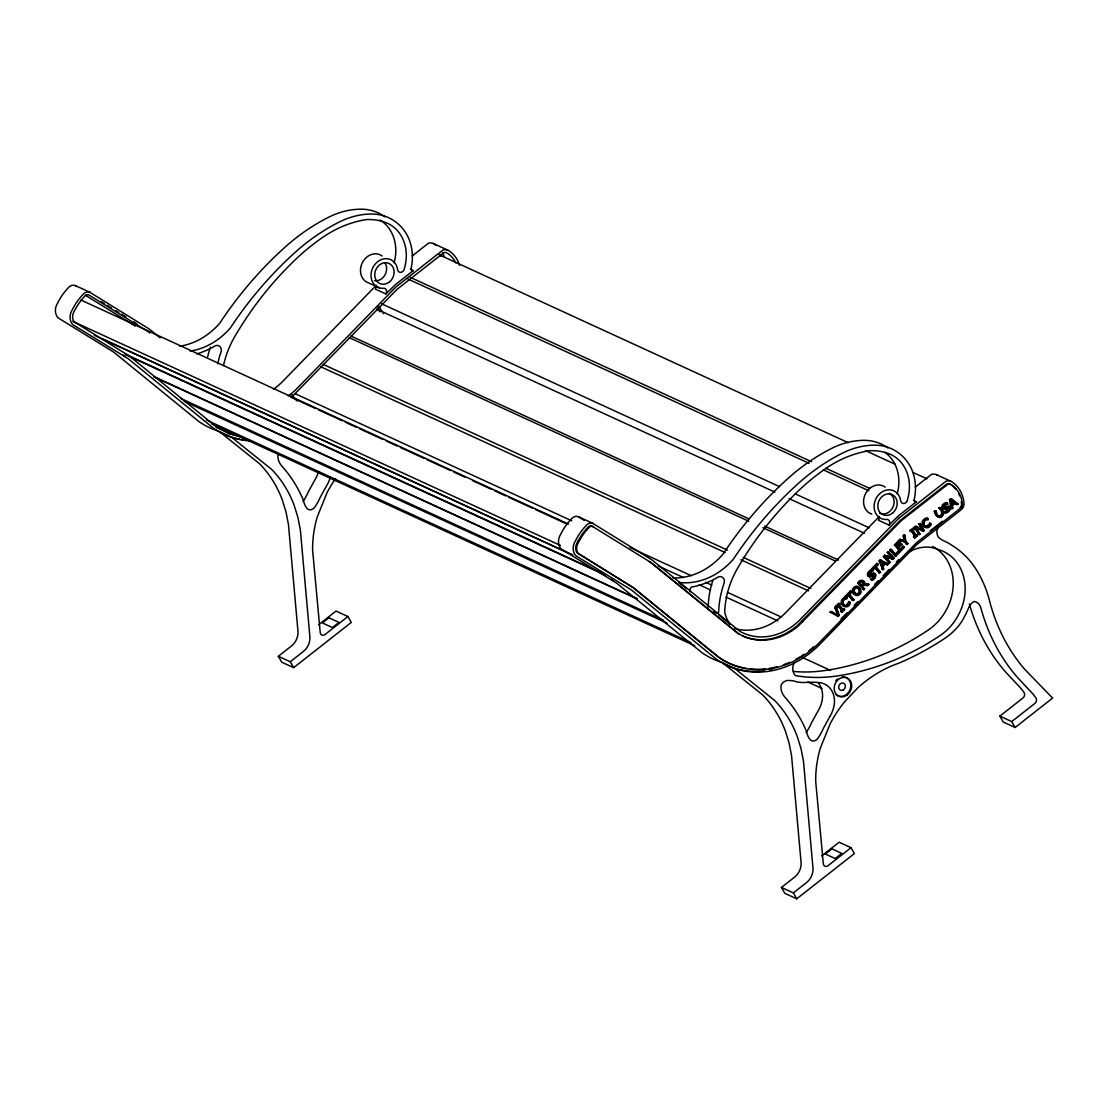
<?xml version="1.0" encoding="UTF-8"?>
<svg xmlns="http://www.w3.org/2000/svg" width="1108" height="1108" viewBox="0 0 1108 1108"><rect width="100%" height="100%" fill="white"/><g stroke="black" fill="none" stroke-linecap="round" stroke-linejoin="round"><path stroke-width="1.5" d="M860.113 583.487C862.163 579.069 865.86 584.027 862.01 585.786L859.185 583.071L861.096 585.356C863.991 584.595 862.647 579.235 860.154 582.06M873.838 573.071L876.04 574.983L875.223 577.891A7.798 6.62 -65.3 0 1 873.395 579.65L872.01 580.412L871.165 579.401L874.738 577.046L874.697 573.695L872.827 573.168L869.24 575.301M923.186 522.699L923.241 522.076A2.715 2.299 -65.3 0 1 923.407 521.48M949.334 506.647C933.005 511.273 956.079 500.816 949.182 511.148A7.798 6.62 -65.3 0 1 947.146 512.602L944.792 512.699C942.963 511.591 952.063 508.392 946.814 507.547M944.127 511.536C946.523 513.392 952.021 508.572 947.686 507.353M871.234 579.332C871.497 580.149 876.65 569.914 874.309 577.462A7.798 6.62 -65.3 0 1 872.481 579.221M935.235 510.663C937.16 521.411 946.301 513.544 938.684 507.976L940.512 507.672C948.974 514.029 937.603 523.835 935.249 511.799L934.335 511.384L936.163 511.093C938.074 521.84 947.215 513.96 939.598 508.392L938.684 507.976M850.376 602.849C849.13 602.046 844.795 610.66 843.05 602.212A2.715 2.299 -65.3 0 1 843.645 600.522A4.293 3.643 -65.3 0 1 845.279 599.096L846.858 598.597L846.055 597.641C836.498 600.439 847.26 613.209 850.376 602.849C847.855 598.943 847.481 608.278 843.604 604.816M863.409 583.75C865.403 579.165 858.783 579.221 857.8 583.224L863.755 589.719L864.572 588.874L862.564 586.451L863.714 585.259L867.772 585.536L868.838 584.428L863.409 583.75L868.838 584.428M864.323 584.179C866.317 579.581 859.697 579.636 858.714 583.639L857.8 583.224M928.269 526.48C923.837 530.427 919.529 521.73 924.114 519.209A6.108 5.194 -65.3 0 1 925.983 518.212L928.282 519.583L927.715 518.419C918.033 519.68 926.62 534.222 931.149 524.43L930.526 523.336C929.03 524.029 924.446 529.333 923.255 523.35M949.321 509.029L948.268 510.733A7.798 6.62 -65.3 0 1 946.925 511.785M578.321 540.566L576.866 543.225A9.03 7.673 -65.3 0 0 577.13 552.878L632.876 587.489L717.956 656.836A93.252 79.125 -65.3 0 0 746.654 668.484M853.423 589.151C856.969 581.866 865.39 592.226 858.354 595.19A3.601 3.061 -65.3 0 1 856.235 595.411L853.118 591.644L854.462 587.849M942.382 514.888C939.958 519.971 934.736 515.455 934.335 511.384M929.903 524.583L929.612 522.921M943.033 505.996L947.16 502.977C949.127 504.708 941.329 505.483 944.57 508.073M906.912 501.425L906.69 501.716A3.864 3.282 -65.3 0 1 900.652 500.774A15.221 12.908 -65.3 0 0 886.248 490.138A15.221 12.908 -65.3 0 0 874.101 507.049A15.221 12.908 -65.3 0 0 887.259 519.403A3.809 3.227 -65.3 0 1 888.948 525.081L898.699 515.622L916.413 501.73L913.408 500.345M848.437 604.428L847.163 605.785M830.003 612.225L831.789 611.727L830.003 612.225L838.188 616.394L839.282 615.259L836.485 606.838L834.726 607.295L838.147 615.079L834.726 607.295M836.748 606.339L837.551 605.508L842.482 610.757L838.465 605.924L837.662 606.769L836.235 605.716L838.659 603.195L839.573 603.611L839.282 605.079L843.299 609.912L839.365 605.854M853.271 600.661L848.825 595.301L846.637 597.586L845.127 596.45L850.321 591.021L851.844 592.157L849.642 594.442L854.088 599.816L852.357 600.245L848.797 595.952M879.738 573.044L875.292 567.684L873.104 569.969L871.594 568.833L876.802 563.404L878.312 564.54L876.109 566.839L880.555 572.199L878.824 572.628L875.265 568.335M882.854 569.803L879.143 560.967L880.223 559.831L881.137 560.246L880.057 561.382L882.854 569.803L883.685 568.93L882.882 566.604L885.541 563.834L887.55 564.9L888.408 564L880.223 559.831M885.597 556.784L890.112 562.227L889.35 563.03L883.395 556.521L884.655 555.205L892.342 557.823L887.314 552.435L888.076 551.632L894.031 558.141L893.02 559.194L884.683 556.368L893.02 559.194M889.71 549.928L891.441 549.499L895.887 554.859L894.973 554.443L898.034 551.244L898.948 551.659L899.544 552.38L895.666 556.438L889.71 549.928L895.666 556.438M897.799 547.283L899.668 549.54L902.895 546.161L904.405 547.31L900.361 551.521L894.419 545.025L898.463 540.801L899.377 541.23L899.973 541.951L896.746 545.316L898.117 546.978L897.203 546.563L900.43 543.183L901.94 544.333L898.713 547.698L897.799 547.283L901.344 543.612M898.948 540.288L899.862 539.347L905.679 541.009L907.895 543.682L907.078 544.527L904.017 541.521L898.948 540.288L904.931 541.951L907.078 544.527M903.782 540.316L903.228 535.829L904.1 534.915L905.014 535.344L905.679 541.009M838.368 604.649L840.086 604.234M835.64 607.71L836.485 606.838M836.235 605.716L837.149 606.145L839.573 603.611M845.127 596.45L846.041 596.866L851.249 591.437M871.594 568.833L872.508 569.263L877.716 563.82M883.395 556.521L884.309 556.936L885.569 555.62L892.342 557.823M888.228 552.85L888.99 552.061M890.624 550.357L891.441 549.499M894.419 545.025L895.333 545.441L899.377 541.23M899.876 540.704L900.776 539.762L904.71 540.732L907.895 543.682M904.1 534.915L904.765 540.593L904.142 536.244L905.014 535.344M870.528 571.409L871.913 570.869L871.123 569.914A7.908 6.703 -65.3 0 0 868.617 571.728C864.379 576.506 871.844 578.265 874.517 574.817M843.728 599.068A4.293 3.643 -65.3 0 1 844.365 598.68L845.944 598.182L844.365 597.558A6.108 5.194 -65.3 0 0 842.62 598.86C839.767 601.187 841.332 606.464 845.03 606.658M871.123 569.914C874.794 571.506 862.578 578.861 874.752 573.501M861.65 586.035L862.8 584.83L867.772 585.536M885.541 563.834L883.796 562.989L881.636 565.232L882.55 565.662L884.71 563.404L887.55 564.9M842.371 609.497L843.188 608.652L844.615 609.691L842.191 612.225L840.75 611.187L841.568 610.342M835.557 606.422L838.368 614.843L837.274 615.979L838.188 616.394M841.277 611.81L844.102 609.068M852.357 600.245L854.088 599.816M862.841 589.304L864.572 588.874M866.858 585.107L867.91 583.999M878.824 572.628L880.555 572.199M881.94 569.374L882.771 568.515L881.968 566.188M886.622 564.484L888.408 564M888.436 562.601L890.112 562.227M892.106 558.764L894.031 558.141M895.721 554.997L898.948 551.659M899.668 549.54L900.582 549.956L903.809 546.59M906.164 544.111L906.981 543.252M379.49 306.348L377.302 308.633L379.961 311.847M376.346 285.227L282.72 381.374A59.153 50.192 -65.3 0 1 273.607 389.143M879.433 516.383L785.807 612.53A59.153 50.192 -65.3 0 1 734.549 628.499M743.094 636.117A62.034 52.644 -65.3 0 0 797.428 625.535L900.333 520.289L947.174 483.684A5.942 5.041 -65.3 0 1 950.345 484.279A30.124 25.567 -65.3 0 1 955.858 489.224M652.141 563.653A37.104 31.481 -65.3 0 1 653.443 564.775L738.08 633.596L744.008 636.532A62.034 52.644 -65.3 0 0 798.356 625.965L901.247 520.705L948.088 484.099A5.942 5.041 -65.3 0 1 951.26 484.695A30.124 25.567 -65.3 0 1 962.409 504.14A3.864 3.282 -65.3 0 1 961.038 507.741L916.524 542.685L817.842 644.108A93.252 79.125 -65.3 0 1 718.87 657.252L633.79 587.905L578.044 553.308A9.03 7.673 -65.3 0 1 577.794 543.64L579.235 540.981A50.566 42.907 -65.3 0 1 589.11 527.436L589.498 527.089A3.836 3.255 -65.3 0 1 593.32 526.812L593.86 527.269M841 618.957L847.011 612.766M854.226 605.342L857.841 601.644M874.683 584.318L878.298 580.606M883.118 575.661L889.128 569.484M896.344 562.061L898.754 559.582M375.931 285.545A3.809 3.227 -65.3 0 1 375.321 289.091L385.861 293.925L395.611 284.465L413.326 270.574L410.32 269.189M412.162 255.976L428.353 243.275A8.822 7.493 -65.3 0 1 434.059 243.912A33.018 28.019 -65.3 0 1 435.721 245.062M455.817 262.942A30.124 25.567 -65.3 0 0 447.258 253.136A5.942 5.041 -65.3 0 0 444.086 252.527L397.246 289.133L294.34 394.393A62.034 52.644 -65.3 0 1 290.67 397.301M318.536 624.787L336.029 611.062L347.926 616.533L351.291 622.419L293.634 667.653L281.737 662.182L278.357 656.282L291.432 646.019A15.249 12.936 -65.3 0 0 298.038 632.142L288.468 524.61L285.989 511.896L282.221 499.75A123.708 104.983 -65.3 0 0 274.216 482.908L270.961 477.728A123.708 104.983 -65.3 0 0 259.549 463.753L219.495 431.649L231.406 437.12A97.421 82.671 -65.3 0 0 239.522 439.114M328.979 617.738L322.47 622.973L332.442 627.557L338.993 622.419L329.021 617.835M278.357 656.282L290.254 661.753L303.343 651.49A15.249 12.936 -65.3 0 0 309.949 637.612L300.379 530.081L297.9 517.367L294.119 505.206A123.708 104.983 -65.3 0 0 286.113 488.379L282.859 483.199A123.708 104.983 -65.3 0 0 271.46 469.224L231.406 437.12M347.926 616.533L325.046 634.482A3.532 3.005 -65.3 0 1 320.226 632.557L312.608 550.191A100.759 85.51 -65.3 0 1 317.22 517.02L327.068 492.603A113.708 96.493 -65.3 0 1 335.586 478.531M915.25 487.118L931.44 474.418A8.822 7.493 -65.3 0 1 937.146 475.069M915.333 536.549L913.518 536.826L915.333 536.549L912.133 530.967L911.233 531.674L909.917 530.538L912.618 528.419L913.948 529.555L912.133 529.832L913.948 529.555M914.169 527.2L916.496 526.508L914.169 527.2L919.1 534.624L919.959 533.959L916.358 527.685L923.199 531.411L924.335 530.524L920.319 523.516L918.546 523.765L922.742 529.901L918.546 523.765M957.132 504.791L955.345 503.364L952.381 505.691L952.825 508.17L950.983 508.475L949.473 499.5L951.592 498.974L958.101 504.029L956.218 504.362L958.101 504.029M910.319 531.258L911.219 530.552M909.917 530.538L910.831 530.954L913.532 528.835M919.46 524.181L920.319 523.516M935.249 511.799L936.163 511.093M939.598 508.392L940.512 507.672M951.897 508.891L950.387 499.93L951.592 498.974M945.456 503.96L947.783 504.085M925.831 519.333L927.424 519.112M954.611 502.783L953.697 502.367L951.287 504.251L952.201 504.666L954.611 502.783L951.44 500.29L952.201 504.666M945.041 511.951L945.706 513.129M912.133 529.832L915.333 535.413L916.219 534.707L917.549 535.843L914.848 537.962L913.518 536.826M913.934 537.546L916.635 535.427L917.549 535.843M918.186 534.208L919.959 533.959M924.335 530.524L922.285 530.995L923.199 531.411M950.983 508.475L952.825 508.17M915.333 535.413L917.147 535.122M930.332 530.704L942.396 521.245M821.624 855.944L839.116 842.219L851.027 847.689L854.393 853.575L796.735 898.81L784.824 893.339L781.445 887.439L794.533 877.176A15.249 12.936 -65.3 0 0 801.139 863.298L791.569 755.767L789.09 743.053L785.309 730.892A123.708 104.983 -65.3 0 0 777.304 714.064L774.049 708.885A123.708 104.983 -65.3 0 0 762.65 694.91L722.596 662.806L734.493 668.276A97.421 82.671 -65.3 0 0 739.341 669.578M938.337 526.923A9.03 7.659 -65.3 0 0 938.767 537.546A34.971 29.681 -65.3 0 0 945.11 541.452A43.323 36.772 -65.3 0 1 951.066 544.817A97.781 82.975 -65.3 0 1 975.331 568.169A123.057 104.429 -65.3 0 1 989.486 600.591A197.972 168 -65.3 0 0 1024.706 669.315L1052.6 698.082L1015.122 727.485L1003.211 722.014L999.845 716.114L1022.906 698.026A3.947 3.352 -65.3 0 0 1023.958 692.348A81.576 69.236 -65.3 0 0 1017.172 684.356L1005.759 672.21A206.961 175.632 -65.3 0 1 969.361 603.929M825.169 853.88L831.72 848.742L841.734 853.409L835.183 858.548L825.225 853.963L831.72 848.742M781.445 887.439L793.356 892.91L806.43 882.647A15.249 12.936 -65.3 0 0 813.037 868.769L803.48 761.238L801.001 748.523L797.22 736.363A123.708 104.983 -65.3 0 0 789.215 719.521L785.96 714.355A123.708 104.983 -65.3 0 0 774.547 700.381L734.493 668.276M851.027 847.689L828.147 865.639A3.532 3.005 -65.3 0 1 823.313 863.714L815.696 781.348A100.759 85.51 -65.3 0 1 820.308 748.177L830.169 723.759A113.708 96.493 -65.3 0 1 844.573 701.835L857.897 687.749A120.883 102.587 -65.3 0 1 898.907 663.152A293.62 249.175 -65.3 0 0 945.152 638.139A55.608 47.187 -65.3 0 0 961.19 622.364A92.047 78.114 -65.3 0 0 968.891 607.281A10.235 8.684 -65.3 0 1 974.264 601.422A10.942 9.293 -65.3 0 1 980.802 607.738A206.961 175.632 -65.3 0 0 1017.67 677.681L1029.069 689.827A81.576 69.236 -65.3 0 1 1035.869 697.805A3.947 3.352 -65.3 0 1 1034.803 703.483L1011.742 721.585L999.845 716.114M870.736 575.869L871.622 575.204M944.722 504.292C939.861 507.949 945.567 510.954 948.933 507.921M858.132 594.345L857.44 594.774A3.601 3.061 -65.3 0 1 855.321 594.996C847.371 592.42 856.747 580.786 859.933 589.179M872.038 570.343C869.655 571.077 866.373 575.287 869.6 576.922M945.983 507.976C942.714 511.217 940.124 505.65 943.573 503.946A7.908 6.703 -65.3 0 1 946.246 502.561L947.16 502.977M944.792 512.699L945.54 512.478M856.124 587.24L858.174 588.5L859.143 590.896A2.576 2.188 -65.3 0 1 858.617 592.558L857.744 593.472A2.59 2.188 -65.3 0 1 856.235 593.943L853.742 592.087M433.2 243.455L447.854 250.186M936.288 474.612L950.941 481.343M439.225 254.771L848.229 442.688M865.528 450.637L895.416 464.363M912.729 472.327L926.884 478.822M949.473 499.5L950.387 499.93M946.814 503.711L947.728 504.14M948.31 507.866L949.224 508.295M948.42 508.143L949.334 508.572M948.462 508.447L949.39 508.863M948.434 508.766L949.348 509.181M948.337 509.098L949.251 509.528M943.046 507.145L943.961 507.561M948.157 509.445L949.071 509.874M942.382 508.323L944.584 509.32M942.963 508.766L943.878 509.195M941.62 513.558L942.534 513.974M941.634 513.974L942.548 514.389M941.551 514.431L942.465 514.846M938.545 515.982L940.166 516.647M410.403 277.388L811.541 461.69M825.695 468.199L869.738 488.434M407.924 278.994L809.062 463.296M823.216 469.806L868.838 490.761M926.8 518.004L927.715 518.419M927.354 519.167L928.282 519.583L926.745 519.763A4.293 3.643 -65.3 0 0 924.958 520.899A2.715 2.299 -65.3 0 0 924.155 522.491C922.507 528.641 932.534 526.549 929.543 522.976M930.235 524.015L931.149 524.43M379.227 287.803L368.701 282.969A15.221 12.908 -65.3 0 1 362.316 262.776A15.221 12.908 -65.3 0 1 382.108 255.976M888.948 525.081L878.409 520.234A3.809 3.227 -65.3 0 0 879.018 516.688M903.228 535.829L904.142 536.244M899.862 539.347L900.776 539.762M904.017 541.521L904.931 541.951M381.554 303.786L779.547 486.647M795.281 493.877L869.212 527.837M899.973 541.951L898.463 540.801M901.94 544.333L900.43 543.183M904.405 547.31L902.895 546.161M376.859 309.215L774.852 492.077M789.007 498.586L864.517 533.28M899.544 552.38L898.034 551.244M884.655 555.205L885.569 555.62M879.143 560.967L880.057 561.382M878.312 564.54L876.802 563.404M882.771 568.515L883.685 568.93M871.857 570.939L872.827 571.299M873.256 574.304L874.863 575.107M874.101 574.941L875.015 575.357M874.198 575.218L875.112 575.648M874.212 575.537L875.126 575.952M874.143 575.883L875.057 576.298M350.876 335.987L748.87 518.849M764.603 526.078L838.534 560.052M874.018 576.243L874.932 576.672M868.866 575.191L870.154 575.717M349.214 337.621L748.773 521.217M762.927 527.713L835.293 560.967M868.049 576.16L869.96 576.963M872.01 580.412L870.251 578.972M863.728 581.742L864.642 582.157M861.636 581.201L863.298 582.046M861.318 581.243L862.232 581.658M862.62 581.963L863.548 582.379M862.772 582.282L863.686 582.711M862.827 582.614L863.741 583.03M862.813 582.96L863.741 583.39M862.73 583.348L863.644 583.778M862.8 584.83L863.714 585.259M861.096 585.356L862.01 585.786M851.844 592.157L850.321 591.021M845.141 597.212L846.055 597.641M845.875 598.237L846.858 598.597M848.617 601.547L849.601 601.907M323.217 364.394L727.513 550.15M743.233 557.379L810.876 588.459M320.891 366.817L725.172 552.573M740.906 559.789L808.549 590.869M837.551 605.508L838.465 605.924M844.615 609.691L843.188 608.652M840.75 611.187L842.191 612.225M838.368 614.843L839.282 615.259M75.649 285.726L90.288 292.457M578.736 516.868L593.376 523.613M801.984 621.269L802.912 621.685M294.908 393.589L571.77 520.788M629.967 547.532L691.323 575.717M705.477 582.226L711.765 585.121M727.499 592.351L780.988 616.921M80.884 300.033L568.543 524.098M291.764 397.564L315.364 408.409M318.508 409.863L342.109 420.694M345.253 422.148L356.264 427.203M359.408 428.644L383.008 439.488M386.152 440.942L397.163 445.998M400.307 447.438L423.907 458.283M427.051 459.723L450.651 470.568M453.795 472.022L464.806 477.077M472.673 480.692L491.55 489.362M494.694 490.802L505.705 495.872M508.849 497.312L532.449 508.156M535.593 509.597L565.482 523.336M658.291 565.98L683.456 577.545M699.19 584.775L710.2 589.83M725.934 597.06L777.844 620.909M713.552 611.782L716.571 613.167A2.839 2.41 -65.3 0 0 718.676 611.948A85.731 72.754 -65.3 0 1 724.092 583.154A5.526 4.695 -65.3 0 0 723.15 577.919A5.526 4.695 -65.3 0 0 718.427 576.908A91.244 77.435 -65.3 0 1 693.719 586.672A3.31 2.812 -65.3 0 0 690.27 591.783M72.837 321.389L560.496 545.455M802.427 657.487L830.668 670.465M102.49 338.882L572.836 554.983M94.277 335.253L572.49 554.97M125.162 354.034L603.389 573.764M125.606 354.712L605.397 575.163M154.095 376.678L637.031 598.569M153.957 376.914L636.906 598.805M807.87 682.002L821.998 688.497M180.701 398.423L663.637 620.314M184.163 401.276L667.099 623.167M206.545 420.071L691.06 642.695M211.78 423.824L694.716 645.729M884.71 563.404L881.165 561.548L882.55 565.662M881.428 561.742L883.796 562.989M830.875 611.311L838.147 615.079M915.582 526.092L922.742 529.901M723.455 662.833A96.119 81.563 -65.3 0 1 701.766 652.529L616.657 583.154L561.174 549A11.925 10.111 -65.3 0 1 560.786 534.098A53.558 45.442 -65.3 0 1 572.019 518.281A6.717 5.706 -65.3 0 1 579.858 517.699L584.193 520.372M249.383 440.832A96.119 81.563 -65.3 0 1 213.332 428.104L128.223 358.743L72.74 324.589A11.925 10.111 -65.3 0 1 72.352 309.672A53.558 45.442 -65.3 0 1 83.571 293.855A6.717 5.706 -65.3 0 1 91.424 293.274L147.793 328.106A39.68 33.669 -65.3 0 1 152.045 331.306L160.092 337.843M101.34 301.722L104.235 303.509M107.13 305.296L111.465 307.982M115.8 310.656L118.695 312.442M121.575 314.229L125.91 316.916M85.344 295.227L131.713 323.868A37.104 31.481 -65.3 0 1 132.06 324.09M948.42 506.218L949.459 507.949M611.353 579.401L613.486 580.883M122.905 354.976L125.052 356.457M950.678 498.558L957.187 503.6M951.578 500.691L953.697 502.367M686.42 588.653L678.733 582.406A68.516 58.142 -65.3 0 0 733.385 559.166A350.807 297.706 -65.3 0 1 798.023 483.697A197.016 167.197 -65.3 0 1 842.537 453.089A84.222 71.48 -65.3 0 1 875.098 445.181A54.209 46.01 -65.3 0 1 907.355 461.787A48.004 40.733 -65.3 0 1 914.391 498.711A4.363 3.698 -65.3 0 0 914.599 501.287A1.468 1.246 -65.3 0 0 916.413 501.73M719.078 615.203L730.394 624.4A30.996 26.301 -65.3 0 1 724.674 611.533A82.504 70.026 -65.3 0 1 737.526 568.335A304.714 258.579 -65.3 0 1 793.037 496.121A213.276 180.992 -65.3 0 1 825.654 468.601A114.969 97.559 -65.3 0 1 869.392 450.734A64.43 54.68 -65.3 0 1 888.408 453.518A40.83 34.653 -65.3 0 1 906.926 501.425M738.994 634.025L654.371 565.191A37.104 31.481 -65.3 0 0 650.368 562.171L592.406 526.383A3.836 3.255 -65.3 0 0 588.57 526.674L588.196 527.02A50.566 42.907 -65.3 0 0 578.321 540.566M898.713 547.698L900.582 549.956M895.333 545.441L900.361 551.521M890.527 549.083L894.087 553.363M888.076 551.632L893.117 557.712M887.314 552.435L891.428 557.393M885.583 557.449L889.198 561.811M884.309 556.936L889.35 563.03M876.082 567.49L879.641 571.77M872.508 569.263L873.104 569.969M858.714 583.639L863.755 589.719M849.614 595.093L853.174 599.386M846.041 596.866L846.637 597.586M291.764 394.559L297.013 400.999M843.077 604.262L842.329 603.015M378.922 306.556L383.506 313.633M946.246 502.561L946.869 503.669M939.584 507.256L941.994 511.453M920.208 524.5L923.407 530.109M916.164 528.516L919.031 533.544M915.083 527.616L919.1 534.624M912.618 528.419L913.034 529.125M916.219 534.707L916.635 535.427M913.047 530.247L916.247 535.829M912.023 531.937L914.419 536.12M910.831 530.954L911.233 531.674M914.432 537.255L914.848 537.962M1011.742 721.585L1015.122 727.485M793.356 892.91L796.735 898.81M290.254 661.753L293.634 667.653M942.354 512.201L942.673 513.6M330.419 476.925A27.104 23.005 -65.3 0 1 327.151 484.736L320.309 497.16A44.071 37.395 -65.3 0 1 314.34 507.672A5.762 4.889 -65.3 0 1 306.237 507.381A19.764 16.772 -65.3 0 1 303.537 500.705L303.37 500.207A146.353 124.207 -65.3 0 0 282.762 467.091A25.193 21.384 -65.3 0 1 278.994 461.579A12.465 10.581 -65.3 0 1 278.205 453.56M133.888 321.846A39.68 33.669 -65.3 0 1 134.622 322.345M135.342 322.871A39.68 33.669 -65.3 0 1 137.392 324.575M385.321 263.482A11.052 9.376 -65.3 0 1 384.684 275.435A11.052 9.376 -65.3 0 1 374.504 280.726M221.849 428.921A93.252 79.125 -65.3 0 1 215.866 427.12M217.667 363.881A85.731 72.754 -65.3 0 1 221.004 351.998A5.526 4.695 -65.3 0 0 220.063 346.762A5.526 4.695 -65.3 0 0 215.34 345.765A91.244 77.435 -65.3 0 1 196.961 353.881M207.681 356.651A85.731 72.754 -65.3 0 1 210.465 347.164M240.478 436.774A93.252 79.125 -65.3 0 1 214.869 425.68L129.788 356.333L74.042 321.736A9.03 7.673 -65.3 0 1 73.779 312.068L75.233 309.409A50.566 42.907 -65.3 0 1 85.108 295.864L85.482 295.517A3.836 3.255 -65.3 0 1 89.319 295.24L146.367 330.599A37.104 31.481 -65.3 0 1 148.07 331.749M190.216 351.056A68.516 58.142 -65.3 0 0 230.298 328.023A350.807 297.706 -65.3 0 1 294.936 252.541A197.016 167.197 -65.3 0 1 339.45 221.932A84.222 71.48 -65.3 0 1 372.011 214.038A54.209 46.01 -65.3 0 1 404.268 230.63A48.004 40.733 -65.3 0 1 411.303 267.568A4.363 3.698 -65.3 0 0 411.511 270.144A1.468 1.246 -65.3 0 0 413.326 270.574M442.438 252.79A33.018 28.019 -65.3 0 1 444.28 256.641M132.406 324.312A37.104 31.481 -65.3 0 1 133.749 325.267M134.719 326.029A37.104 31.481 -65.3 0 1 135.037 326.292M384.85 216.836A54.209 46.01 -65.3 0 0 361.471 209.19A84.222 71.48 -65.3 0 0 328.91 217.099A197.016 167.197 -65.3 0 0 284.41 247.707A350.807 297.706 -65.3 0 0 219.772 323.176A68.516 58.142 -65.3 0 1 179.69 346.222M459.64 265.421A33.018 28.019 -65.3 0 0 448.712 250.643A8.822 7.493 -65.3 0 0 443.006 250.006L395.805 287.041L297.373 388.105A59.153 50.192 -65.3 0 1 288.26 395.875M380.072 220.077A40.83 34.653 -65.3 0 1 394.143 262.707M246.198 440.014A97.421 82.671 -65.3 0 1 241.17 439.391M385.861 293.925A3.809 3.227 -65.3 0 0 384.171 288.246A15.221 12.908 -65.3 0 1 371.014 275.892A15.221 12.908 -65.3 0 1 383.16 258.995A15.221 12.908 -65.3 0 1 397.564 269.618A3.864 3.282 -65.3 0 0 403.603 270.56L403.824 270.269A40.83 34.653 -65.3 0 0 385.307 222.376A64.43 54.68 -65.3 0 0 366.305 219.592A114.969 97.559 -65.3 0 0 322.567 237.444A213.276 180.992 -65.3 0 0 289.95 264.964A304.714 258.579 -65.3 0 0 234.439 337.178A82.504 70.026 -65.3 0 0 223.511 365.515M234.744 434.101A96.119 81.563 -65.3 0 1 228.262 433.38M218.816 431.234A96.119 81.563 -65.3 0 1 198.678 421.372L113.57 352.012L58.087 317.858A11.925 10.111 -65.3 0 1 57.699 302.941A53.558 45.442 -65.3 0 1 68.931 287.124A6.717 5.706 -65.3 0 1 76.771 286.543M149.054 332.497A37.104 31.481 -65.3 0 1 149.691 333.023M303.024 501.384A44.071 37.395 -65.3 0 0 308.398 491.689L315.24 479.265A27.104 23.005 -65.3 0 0 318.508 471.468M234.287 434.558A97.421 82.671 -65.3 0 1 229.273 433.921M225.824 430.043A93.252 79.125 -65.3 0 1 216.78 427.549M440.264 254.494A30.124 25.567 -65.3 0 1 441.164 256.211M841.969 677.016A10 8.49 -65.3 0 1 850.155 689.218A10 8.49 -65.3 0 1 835.861 694.425M835.792 680.755A10 8.49 -65.3 0 1 837.593 678.955M889.225 493.268A11.052 9.376 -65.3 0 1 892.854 507.339A11.052 9.376 -65.3 0 1 879.641 513.17M708.15 607.115A85.731 72.754 -65.3 0 1 712.763 580.661M673.013 577.947A68.516 58.142 -65.3 0 0 722.859 554.332A350.807 297.706 -65.3 0 1 787.497 478.864A197.016 167.197 -65.3 0 1 831.997 448.241A84.222 71.48 -65.3 0 1 864.559 440.347A54.209 46.01 -65.3 0 1 887.937 447.992M649.454 561.742A37.104 31.481 -65.3 0 1 651.823 563.39M884.807 452.313A40.83 34.653 -65.3 0 1 897.231 493.863M932.479 546.452A47.672 40.456 -65.3 0 1 949.875 602.059A50.954 43.24 -65.3 0 1 928.255 630.036A268.912 228.206 -65.3 0 1 873.907 658.014L872.758 658.429A282.983 240.145 -65.3 0 1 824.31 670.617A169.108 143.514 -65.3 0 1 793.439 671.448M818.286 682.957A21.869 18.559 -65.3 0 1 822.219 699.868A27.104 23.005 -65.3 0 1 818.341 710.422L811.499 722.845A44.071 37.395 -65.3 0 1 806.112 732.54M871.788 514.112A15.221 12.908 -65.3 0 1 865.403 493.919A15.221 12.908 -65.3 0 1 885.195 487.132M958.905 494.099A30.124 25.567 -65.3 0 1 959.68 495.899M961.232 501.702A30.124 25.567 -65.3 0 1 961.495 503.724M813.549 646.823A93.252 79.125 -65.3 0 1 808.854 650.715M803.992 654.274A93.252 79.125 -65.3 0 1 801.5 655.922M800.239 656.712A93.252 79.125 -65.3 0 1 795.752 659.302M789.616 662.321A93.252 79.125 -65.3 0 1 783.342 664.814M776.985 666.767A93.252 79.125 -65.3 0 1 768.952 668.456M765.739 668.872A93.252 79.125 -65.3 0 1 749.784 668.9M794.353 662.529A11.315 9.612 -65.3 0 0 795.281 675.589A169.108 143.514 -65.3 0 0 836.208 676.088A282.983 240.145 -65.3 0 0 884.655 663.9L885.804 663.484A268.912 228.206 -65.3 0 0 940.166 635.507A50.954 43.24 -65.3 0 0 961.786 607.53A47.672 40.456 -65.3 0 0 938.047 549.471A39.209 33.268 -65.3 0 0 909.543 551.812M772.373 669.703A97.421 82.671 -65.3 0 1 769.797 670.215M764.645 670.977A97.421 82.671 -65.3 0 1 740.975 669.938M961.453 504.805A3.864 3.282 -65.3 0 1 961.148 505.844M960.594 506.785A3.864 3.282 -65.3 0 1 960.124 507.326M842.219 601.187A2.715 2.299 -65.3 0 1 842.731 600.107M854.171 590.135L854.656 592.503L857.149 594.373A2.59 2.188 -65.3 0 0 858.672 593.888L859.531 592.988A2.576 2.188 -65.3 0 0 860.071 591.326L859.088 588.93L857.038 587.656A2.548 2.161 -65.3 0 0 855.515 588.126L854.171 590.135M830.238 715.893L823.396 728.316A44.071 37.395 -65.3 0 1 817.441 738.828A5.762 4.889 -65.3 0 1 809.339 738.537A19.764 16.772 -65.3 0 1 806.624 731.862L806.472 731.363A146.353 124.207 -65.3 0 0 785.863 698.248A25.193 21.384 -65.3 0 1 782.082 692.722A12.465 10.581 -65.3 0 1 781.292 684.702A8.518 7.23 -65.3 0 1 789.575 680.534A26.121 22.16 -65.3 0 1 796.804 681.877A52.533 44.569 -65.3 0 0 806.763 682.417A96.299 81.729 -65.3 0 1 820.252 682.708A21.869 18.559 -65.3 0 1 834.116 705.339A27.104 23.005 -65.3 0 1 830.238 715.893M898.893 518.184L800.461 619.261A59.153 50.192 -65.3 0 1 739.548 631.117L655.133 562.462A39.68 33.669 -65.3 0 0 650.881 559.263L594.511 524.43A6.717 5.706 -65.3 0 0 586.658 525.012A53.558 45.442 -65.3 0 0 575.44 540.829A11.925 10.111 -65.3 0 0 575.828 555.731L631.311 589.885L716.419 659.26A96.119 81.563 -65.3 0 0 818.424 645.742L917.036 544.36L961.135 509.777A6.745 5.72 -65.3 0 0 964.015 503.115A33.018 28.019 -65.3 0 0 951.8 481.8A8.822 7.493 -65.3 0 0 946.094 481.163L898.893 518.184M389.324 282.028A11.052 9.376 -65.3 0 0 389.213 263.524A11.052 9.376 -65.3 0 0 374.726 274.881A11.052 9.376 -65.3 0 0 389.324 282.028M843.299 689.938A3.809 3.227 -65.3 0 0 844.074 683.498A3.809 3.227 -65.3 0 0 838.714 686.641A3.809 3.227 -65.3 0 0 843.299 689.938M892.411 513.184A11.052 9.376 -65.3 0 0 892.3 494.667A11.052 9.376 -65.3 0 0 877.813 506.037A11.052 9.376 -65.3 0 0 892.411 513.184M847.385 694.855A10 8.49 -65.3 0 0 847.288 678.096A10 8.49 -65.3 0 0 834.172 688.387A10 8.49 -65.3 0 0 847.385 694.855"/></g></svg>
